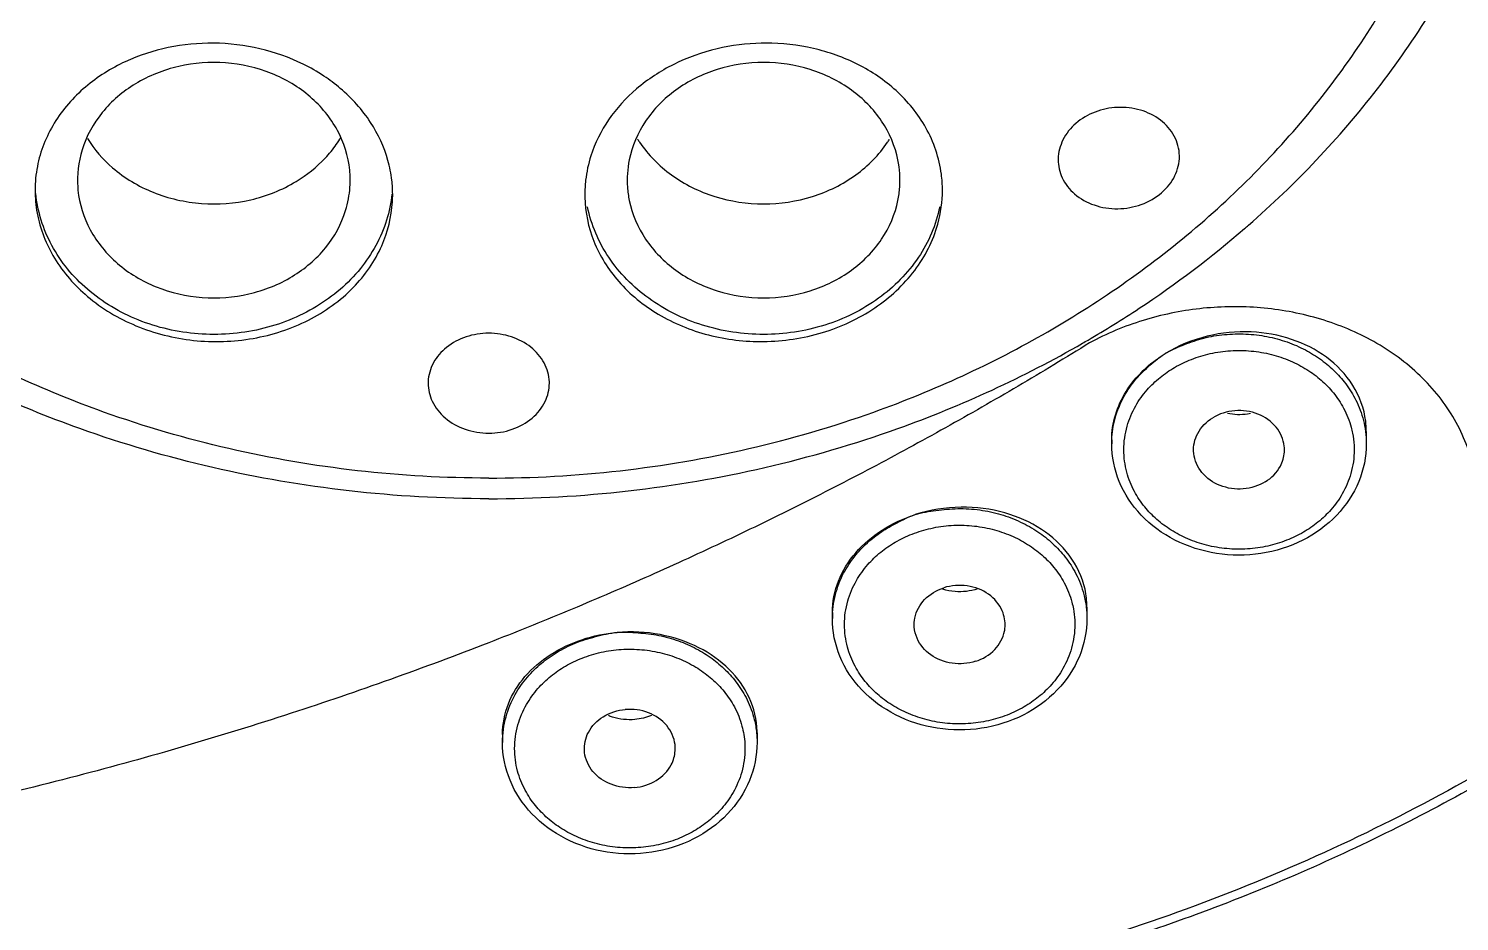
# Model space of a CAD drawing. Extents: x -1802 to -1505, y -7177 to -6757.
# Drawn here: x -1729.84 to -1706.23, y -6949.41 to -6934.68 of the extents above; entities that cross this region are included whole.
import ezdxf

# ---------------------------------------------------------------- set-up
doc = ezdxf.new("R2010")
doc.units = 0
doc.header["$LTSCALE"] = 5
doc.header["$MEASUREMENT"] = 0
doc.layers.add('DWG', color=7, linetype='CONTINUOUS')

msp = doc.modelspace()

# ---------------------------------------------------------------- linework, layer by layer
at = {"layer": 'DWG'}
for p, q in [((-1707.768676623204, -6941.327675198536), (-1707.768676623204, -6941.531184043392)), ((-1711.968676623204, -6941.469402799964), (-1711.968676623204, -6941.531184043392)), ((-1716.577463378347, -6944.315631703964), (-1716.577463378347, -6944.413803147107)), ((-1712.377463378347, -6944.22636197625), (-1712.377463378347, -6944.413803147107)), ((-1717.819392791204, -6946.299432546535), (-1717.819392791204, -6946.458999159964)), ((-1722.019392791204, -6946.326546962536), (-1722.019392791204, -6946.458999159964))]:
    msp.add_line(p, q, dxfattribs=at)
for points, start_tangent, end_tangent in [([(-1778.246285532347, -6921.24189691625), (-1778.170526937775, -6923.757662645964), (-1776.957204479204, -6931.549974049107), (-1774.29644673549, -6939.066508921107), (-1770.258936414633, -6946.110750009964), (-1764.950009050918, -6952.49840997825), (-1758.508191035775, -6958.060832096536), (-1751.108581724918, -6962.646683407964), (-1742.947195056918, -6966.135876804536), (-1734.237741878347, -6968.437484102536), (-1725.207649094918, -6969.490569590821)], (-8.540919691395954e-05, -0.9999999963526346), (0.998957947041844, -0.04564011439451306)), ([(-1666.246496745204, -6921.242016154535), (-1666.373330842347, -6924.49219542425), (-1666.93593677149, -6928.800327009392), (-1667.943870703776, -6933.047603519964), (-1669.389017347776, -6937.199828382535), (-1671.259741232061, -6941.223570323964), (-1673.540980388061, -6945.08643254025), (-1676.214367619776, -6948.75731353625), (-1679.258378384919, -6952.20665753625), (-1682.648504098347, -6955.406692450822), (-1686.357449461776, -6958.331653480535), (-1690.35535222749, -6960.957990558822), (-1694.610023633204, -6963.264557963678), (-1699.087207566919, -6965.232784570821), (-1703.75085637549, -6966.846823376821), (-1708.563421101204, -6968.09367909025), (-1713.486153802633, -6968.963312761965)], (-1.580936125338358e-05, -0.9999999998750322), (-0.9907918457696631, -0.1353939376646685)), ([(-1722.246483844918, -6942.098823256822), (-1720.079271267204, -6941.976267087965), (-1715.892538067204, -6941.00836367825), (-1713.022640870347, -6939.683529818535), (-1710.505922935204, -6937.90299752825), (-1708.441916518061, -6935.731726194535), (-1706.90670177349, -6933.255488653107), (-1705.96290927549, -6930.567930903393), (-1705.642823376633, -6927.773378149107), (-1705.96290927549, -6924.978825394821), (-1706.397824508347, -6923.504503141678)], (1, 6.123031769111886e-17), (-0.339722255904993, 0.940525804453457)), ([(-1709.712532553775, -6937.927291929678), (-1707.584608672347, -6935.676913273964), (-1705.954052174919, -6933.046893449964), (-1704.951647139776, -6930.19242975625), (-1704.643381626061, -6928.130859879964)], (0.7537562674274179, 0.6571540833882773), (0.06964704667711136, 0.9975716961146984)), ([(-1725.30906552149, -6935.269447604535), (-1726.02100723549, -6935.01578928225), (-1726.787408895204, -6934.923660110249), (-1727.53322205749, -6934.996232920821), (-1728.241921222347, -6935.229536059107), (-1728.899513804061, -6935.647212589392), (-1729.414050021204, -6936.243879551678), (-1729.693216765204, -6936.956748557964)], (-0.8970593446885969, 0.4419100950497341), (-0.1909115526857591, -0.981607242766226)), ([(-1717.750162580633, -6934.92438702825), (-1718.48073682349, -6935.017857666821), (-1719.194316064347, -6935.274598105679), (-1719.808587379775, -6935.678509363393), (-1720.26875920749, -6936.187907146536), (-1720.561489563775, -6936.782729907678)], (-0.9997442458645847, -0.02261510249044088), (-0.3039260674008293, -0.9526956206230123)), ([(-1717.71168517149, -6934.923726539392), (-1717.750162580633, -6934.92438702825)], (-0.999931449041369, -0.01170885212256703), (-0.9997442457968594, -0.02261510548436495)), ([(-1717.677968887775, -6934.923493024536), (-1717.71168517149, -6934.923726539392)], (-0.9999977039713226, -0.002142907390228408), (-0.9999314490885164, -0.01170884809619119)), ([(-1714.778916351775, -6937.084968688249), (-1715.035191232918, -6936.318690792536), (-1715.525968664347, -6935.70648955425), (-1716.156819667204, -6935.275195237964), (-1716.887905901204, -6935.012006445679), (-1717.677968887775, -6934.923493024536)], (-0.1289193086860507, 0.9916550871386234), (-0.9999977039710775, -0.002142907504642788)), ([(-1725.190292260633, -6935.810625205964), (-1725.829188464347, -6935.424405862535), (-1726.588675234347, -6935.249165088821), (-1727.360187162633, -6935.307394225107), (-1728.075530606919, -6935.595355407107), (-1728.62177752949, -6936.066650897678), (-1728.955533978633, -6936.683840899964), (-1729.02721623349, -6937.299509690821)], (-0.7571405253671343, 0.6532520377670322), (0.06843835907273572, -0.9976553468044118)), ([(-1724.96586994549, -6935.466406064535), (-1725.30906552149, -6935.269447604535)], (-0.833408853788693, 0.5526569301353389), (-0.8970593446572881, 0.4419100951132899)), ([(-1717.71168517149, -6935.24203926625), (-1718.479982910633, -6935.358720985107), (-1719.160641473776, -6935.698157396249), (-1719.658460522633, -6936.210018315107), (-1719.928283274347, -6936.850056855393), (-1719.957449346919, -6937.299469399964)], (-1, -6.123031769111886e-17), (0.06844607090596691, -0.9976548177488721)), ([(-1715.465920996061, -6937.299469399964), (-1715.495087068633, -6936.850056855393), (-1715.764909820061, -6936.210018315107), (-1716.262728869204, -6935.698157396249), (-1716.943387432061, -6935.358720985107), (-1717.71168517149, -6935.24203926625)], (0.06844607090596681, 0.9976548177488723), (-1, -6.123031769111886e-17)), ([(-1724.695317514061, -6935.669205882536), (-1724.96586994549, -6935.466406064535)], (-0.763358214339797, 0.6459754148572194), (-0.8334088536998303, 0.5526569302693443)), ([(-1723.845025073776, -6937.183881832536), (-1723.909131839204, -6936.857316275107), (-1724.195798871775, -6936.230404201393), (-1724.695317514061, -6935.669205882536)], (-0.1145672524670517, 0.9934154944745682), (-0.7633582145744929, 0.6459754145798758)), ([(-1724.74265138149, -6936.36185741825), (-1725.190292260633, -6935.810625205964)], (-0.4758141710938363, 0.8795458342726008), (-0.7571405253648801, 0.6532520377696449)), ([(-1710.852009310347, -6936.791515782535), (-1710.852110078918, -6936.779947061393), (-1710.936615556061, -6936.457526639964), (-1711.16484447349, -6936.193109959107), (-1711.496306898633, -6936.028278047964), (-1711.872884548633, -6935.984068318821), (-1712.242692783776, -6936.060353465393), (-1712.559120942632, -6936.247290972536)], (-0.0001210589510685827, 0.9999999926723652), (-0.757140525402254, -0.6532520377263273)), ([(-1724.53551813749, -6937.298525371392), (-1724.539541580061, -6937.017133768535), (-1724.74265138149, -6936.36185741825)], (0.06926694698976485, 0.9975981606111336), (-0.4758141708119096, 0.8795458344251167)), ([(-1712.559120942632, -6936.247290972536), (-1712.772866918918, -6936.51815129425), (-1712.851882576347, -6936.832548447107), (-1712.852000061204, -6936.846160676821)], (-0.7571405253082002, -0.6532520378353387), (0.001398911534115789, -0.9999990215227812)), ([(-1728.865261767775, -6936.498140649678), (-1728.452748874061, -6936.977745497107)], (0.5275968178378607, -0.849494907464055), (0.7571405252337035, -0.6532520379216828)), ([(-1724.847655302347, -6936.708725782822), (-1724.683987848918, -6936.476076901107)], (0.631330932003626, 0.7755135423030554), (0.5158694603407352, 0.8566672048629844)), ([(-1719.790356286347, -6936.506592601679), (-1719.756614114918, -6936.558624907392)], (0.5307608808887961, -0.8475216146613309), (0.557279736444093, -0.8303248131597671)), ([(-1719.756614114918, -6936.558624907392), (-1719.233059983204, -6937.096536035964)], (0.5572797382061494, -0.8303248119771477), (0.8092097815364375, -0.5875198119772226)), ([(-1716.190310359776, -6937.096536035964), (-1715.666756227775, -6936.558624907392)], (0.8092097815364375, 0.5875198119772228), (0.5572797382061492, 0.8303248119771477)), ([(-1715.666756227775, -6936.558624907392), (-1715.633014056633, -6936.506592601679)], (0.5572797364440929, 0.8303248131597671), (0.530760880888796, 0.8475216146613309)), ([(-1728.452748874061, -6936.977745497107), (-1727.781795762633, -6937.383395960535), (-1726.984769233776, -6937.567521095679), (-1726.17371014549, -6937.506572229106), (-1725.421618830061, -6937.203934837678), (-1724.945119813204, -6936.820073366821)], (0.7571405253948014, -0.6532520377349652), (0.6848045061106007, 0.7287268270144966)), ([(-1724.945119813204, -6936.820073366821), (-1724.847655302347, -6936.708725782822)], (0.6848045064326314, 0.7287268267118758), (0.6313309323612515, 0.7755135420119192)), ([(-1720.561489563775, -6936.782729907678), (-1720.648248702347, -6937.186251367964)], (-0.3039260672356812, -0.9526956206756975), (-0.1137589848273293, -0.9935083760950661)), ([(-1712.852000061204, -6936.846160676821), (-1712.786143791775, -6937.142550103678), (-1712.580345714633, -6937.411230289678), (-1712.25813268749, -6937.593415253678), (-1711.86897398149, -6937.65464748825), (-1711.481358816633, -6937.584647355964), (-1711.144907380347, -6937.390253033107)], (0.00139891137179416, -0.9999990215230082), (0.7571405253674055, 0.6532520377667178)), ([(-1711.144907380347, -6937.390253033107), (-1710.926109316061, -6937.10912312425), (-1710.852009310347, -6936.791515782535)], (0.7571405252451576, 0.6532520379084071), (-0.0001210589144424937, 0.9999999926723697)), ([(-1729.693216765204, -6936.956748557964), (-1729.730962722633, -6937.348749714821)], (-0.1909115527432871, -0.9816072427550375), (-0.0008036086372989962, -0.999999677106527)), ([(-1714.761985754633, -6937.348529506821), (-1714.778916351775, -6937.084968688249)], (0.0002406026234513203, 0.9999999710551885), (-0.1289193091054291, 0.9916550870841024)), ([(-1729.02721623349, -6937.299509690821), (-1729.023023456632, -6937.349492417107), (-1728.819913655204, -6938.004768767392), (-1728.372272776061, -6938.556000979678)], (0.06843835919048334, -0.9976553467963345), (0.7571405253083118, -0.6532520378352092)), ([(-1728.372272776061, -6938.556000979678), (-1727.733376572633, -6938.942220323107), (-1726.973889802633, -6939.117461097107), (-1726.202377874061, -6939.059231960536), (-1725.487034430061, -6938.771270778536), (-1724.94078750749, -6938.299975287964), (-1724.607031058061, -6937.682785285679), (-1724.53551813749, -6937.298525371392)], (0.7571405253724615, -0.6532520377608576), (0.06926694694009063, 0.9975981606145828)), ([(-1723.831330105776, -6937.416359919964), (-1723.845025073776, -6937.183881832536)], (-0.00240638974131712, 0.9999971046400149), (-0.114567251875752, 0.9934154945427609)), ([(-1720.648248702347, -6937.186251367964), (-1720.661682692061, -6937.418439268536)], (-0.1137589841577943, -0.9935083761717295), (-0.0009885160354256577, -0.9999995114179046)), ([(-1719.957449346919, -6937.299469399964), (-1719.928283274347, -6937.51656933025), (-1719.658460522633, -6938.156607870535), (-1719.160641473776, -6938.668468789393), (-1718.479982910633, -6939.007905200821), (-1717.71168517149, -6939.124586919393)], (0.06844607095892072, -0.9976548177452392), (1, 6.123031769111886e-17)), ([(-1719.233059983204, -6937.096536035964), (-1718.518575535204, -6937.452592642821), (-1717.71168517149, -6937.575091875393)], (0.8092097815271565, -0.5875198119900056), (1, 6.123031769111886e-17)), ([(-1717.71168517149, -6937.575091875393), (-1716.90479480749, -6937.452592642821), (-1716.190310359776, -6937.096536035964)], (1, 6.123031769111886e-17), (0.8092097815271566, 0.5875198119900058)), ([(-1717.71168517149, -6939.124586919393), (-1716.943387432061, -6939.007905200821), (-1716.262728869204, -6938.668468789393), (-1715.764909820061, -6938.156607870535), (-1715.495087068633, -6937.51656933025), (-1715.465920996061, -6937.299469399964)], (1, 6.123031769111886e-17), (0.06844607095892061, 0.9976548177452392)), ([(-1729.730962722633, -6937.348749714821), (-1729.696620353775, -6937.72690001825), (-1729.409756200061, -6938.471320565965), (-1728.867247522918, -6939.100578087679)], (-0.0008036088306407732, -0.9999996771063716), (0.7634610098882428, -0.6458539203104867)), ([(-1728.867247522918, -6938.983059433393), (-1729.454890490061, -6938.258971947107), (-1729.720056877776, -6937.405144127678)], (-0.7571405253555492, 0.6532520377804596), (-0.1004497019819807, 0.9949421377003446)), ([(-1723.843778565204, -6937.413418381107), (-1723.931801330918, -6937.842065973964), (-1724.364783987775, -6938.64319457025), (-1725.089232031204, -6939.268239914822), (-1726.01776633549, -6939.641812314536), (-1727.03839195949, -6939.718853424535), (-1728.028006390633, -6939.490070949679), (-1728.867247522918, -6938.983059433393)], (-0.1046469281038075, -0.9945094370786215), (-0.757140525387941, 0.6532520377429163)), ([(-1728.867247522918, -6939.100578087679), (-1728.066269550919, -6939.585073227679), (-1727.117441724347, -6939.826028742821), (-1726.134465824061, -6939.793879868821), (-1725.221110657204, -6939.492314259678), (-1724.482371780347, -6938.954659230249), (-1724.01153815749, -6938.265060046821), (-1723.834829400061, -6937.540617371964), (-1723.831330105776, -6937.416359919964)], (0.7634610099186391, -0.6458539202745553), (-0.002406389396585202, 0.9999971046408445)), ([(-1720.661682692061, -6937.418439268536), (-1720.661159900347, -6937.466434630535), (-1720.512802100919, -6938.190296028821), (-1720.101556791776, -6938.856298177679), (-1719.450890477775, -6939.393601176535), (-1718.622393049775, -6939.736704150536), (-1717.71168517149, -6939.846057430821)], (-0.0009885156297596708, -0.9999995114183056), (0.9999291698463075, 0.0119019028089878)), ([(-1717.71168517149, -6939.846057430821), (-1716.742635676918, -6939.69798255625), (-1715.87700812749, -6939.290490470821), (-1715.219110548347, -6938.671928459393), (-1714.838114992061, -6937.907789544821), (-1714.761985754633, -6937.348529506821)], (0.9999291698461884, 0.01190190281897896), (0.0002406026026114246, 0.9999999710551934)), ([(-1717.71168517149, -6939.728538776536), (-1718.720644594347, -6939.575042885964), (-1719.607908620061, -6939.13306908425), (-1720.266460112633, -6938.455925934822), (-1720.616868042918, -6937.625286894536)], (-1, -6.123031769111886e-17), (-0.199828532940873, 0.979830882051948)), ([(-1714.806502300061, -6937.625286894536), (-1715.156910230347, -6938.455925934822), (-1715.815461722918, -6939.13306908425), (-1716.702725748633, -6939.575042885964), (-1717.71168517149, -6939.728538776536)], (-0.1998285329408729, -0.979830882051948), (-1, -6.123031769111886e-17)), ([(-1711.515503812918, -6939.297033540535), (-1709.776796498918, -6937.983027511964), (-1709.712532553775, -6937.927291929678)], (0.8342477660459574, 0.5513897576554445), (0.7537562674575119, 0.6571540833537594)), ([(-1722.246483844918, -6942.098823256822), (-1724.413696422633, -6941.976267087965), (-1728.600429622632, -6941.00836367825), (-1731.47032681949, -6939.683529818535), (-1733.361376400918, -6938.415186832821)], (-1, -6.123031769111886e-17), (-0.7897536103232908, 0.6134241884547168)), ([(-1722.246483844918, -6942.439427457107), (-1724.548287265204, -6942.309260157678), (-1728.995030006633, -6941.281246845964), (-1732.043157011204, -6939.87413656025), (-1732.98162351749, -6939.294283414822)], (-1, -6.123031769111886e-17), (-0.8340922634951865, 0.5516249595309085)), ([(-1712.359307360061, -6939.821618400249), (-1711.515503812918, -6939.297033540535)], (0.8634780081299376, 0.5043864881972508), (0.8342477661200333, 0.5513897575433684)), ([(-1710.51676854349, -6939.30401528425), (-1711.452454944633, -6939.498260950249)], (-0.9937963719823903, -0.1112149766651882), (-0.9556322557013482, -0.2945623734680877)), ([(-1706.019444782061, -6941.855236796821), (-1706.369683740918, -6941.03587386625), (-1706.965494795776, -6940.33153428025), (-1707.75077990749, -6939.790656139679), (-1708.633819680347, -6939.445508305678), (-1709.571501691776, -6939.285466915964), (-1710.51676854349, -6939.30401528425)], (-0.2433673477033524, 0.9699341905881222), (-0.9937963719922552, -0.1112149765770386)), ([(-1711.452454944633, -6939.498260950249), (-1712.333180838918, -6939.867317820821)], (-0.9556322556695984, -0.2945623735710916), (-0.8787622193558848, -0.4772598472873238)), ([(-1707.768918803776, -6941.326670701678), (-1707.778533399204, -6941.161461066821), (-1707.990371496918, -6940.569134756821), (-1708.426935487776, -6940.104993271679), (-1709.001503565776, -6939.81004352025), (-1709.667513769204, -6939.687592967392), (-1710.393810508061, -6939.758555663107), (-1711.084972497204, -6940.043856375679)], (0.001937372368470923, 0.9999981232923919), (-0.8525764564822309, -0.5226025122903668)), ([(-1722.246483844918, -6939.709347582821), (-1722.620877612633, -6939.769301564821), (-1722.94284798149, -6939.942062021107), (-1723.159898724347, -6940.19812980625), (-1723.246049042633, -6940.509309236249), (-1723.24646021149, -6940.533441542249)], (-1, -6.123031769111886e-17), (0.001282504588401926, -0.9999991775906522)), ([(-1721.246503824633, -6940.533466618821), (-1721.24683266549, -6940.511843835107), (-1721.332714090918, -6940.198786987678), (-1721.551074318347, -6939.941299533964), (-1721.871915052633, -6939.76935983425), (-1722.246483844918, -6939.709347582821)], (0.001232693452135673, 0.9999992402331379), (-1, -6.123031769111886e-17)), ([(-1722.246483844918, -6942.439427457107), (-1719.944680424633, -6942.309260157678), (-1715.497937683204, -6941.281246845964), (-1712.449810678633, -6939.87413656025), (-1712.359307360061, -6939.821618400249)], (1, 6.123031769111886e-17), (0.8634780081302865, 0.5043864881966534)), ([(-1712.333180838918, -6939.867317820821), (-1713.513109858061, -6940.581233065678), (-1714.711044660061, -6941.268497459393), (-1715.926285723775, -6941.92870838425), (-1717.158321324633, -6942.561583481107), (-1718.406437148632, -6943.166747897392), (-1719.670608120347, -6943.744156683392), (-1720.950599124918, -6944.29362523625), (-1722.246483844918, -6944.815061171964)], (-0.849489811454641, -0.5276050229430712), (-0.9319277195864301, -0.3626440754602729)), ([(-1711.084972497204, -6940.043856375679), (-1710.805890667776, -6939.909777693392), (-1710.492234558347, -6939.801045843393), (-1710.153112173204, -6939.736025086536), (-1709.80150675949, -6939.720255547392), (-1709.451349670061, -6939.75546618225), (-1709.116370334061, -6939.839582932535), (-1708.809359528918, -6939.966739761679), (-1708.53975372149, -6940.128266831965), (-1708.308460110919, -6940.318444701678), (-1708.108891730918, -6940.542488379393), (-1707.94038833549, -6940.813613649392), (-1707.816699923204, -6941.145920660536), (-1707.78181305349, -6941.329249117107)], (0.8525629018362784, 0.5226246247666715), (0.1289310247972723, -0.9916535639247838)), ([(-1711.968676623204, -6941.469402799964), (-1711.90778803349, -6941.058058974535), (-1711.730802478919, -6940.669858478821), (-1711.450743370347, -6940.32599854825), (-1711.084972497204, -6940.043856375679)], (-6.123031769111886e-17, 1), (0.8525764565301638, 0.5226025122121686)), ([(-1711.967474560918, -6941.47023907425), (-1711.912118396633, -6941.113514513679), (-1711.763052880347, -6940.749258506536), (-1711.564340342632, -6940.462327300535), (-1711.33797659149, -6940.236668612822), (-1711.084972497204, -6940.043856375679)], (0.03935209231632764, 0.9992254064175548), (0.8525629018165901, 0.5226246247987896)), ([(-1711.572433027775, -6940.906730723964), (-1711.384618996919, -6940.644068637964), (-1711.17094583349, -6940.438623303964), (-1710.930865356918, -6940.273096520821), (-1710.653941522633, -6940.139559843964), (-1710.342674499776, -6940.044832159393), (-1710.008892704347, -6939.997471021393), (-1709.667550904061, -6940.002211721964), (-1709.334034420633, -6940.059240270822), (-1709.023083030633, -6940.164298529964), (-1708.747366409204, -6940.308921226249), (-1708.51271941349, -6940.483986967107), (-1708.312438690632, -6940.691853155107), (-1708.143556220347, -6940.945336655107)], (0.4965788299915913, 0.8679916276118004), (0.4716960843734077, -0.8817611944210263)), ([(-1723.24646021149, -6940.533441542249), (-1723.179814266347, -6940.829499401679), (-1722.965810972633, -6941.106112377392), (-1722.63550759949, -6941.292808226535), (-1722.246483844918, -6941.357719367393)], (0.001282504641090684, -0.9999991775905848), (1, 6.123031769111886e-17)), ([(-1722.246483844918, -6941.357719367393), (-1721.860071362633, -6941.293713315964), (-1721.529760166347, -6941.108325669678), (-1721.315038038918, -6940.833505927679), (-1721.246503824633, -6940.533466618821)], (1, 6.123031769111886e-17), (0.001232693375750158, 0.9999992402332321)), ([(-1711.714444398347, -6941.243427995392), (-1711.572433027775, -6940.906730723964)], (0.2719850894436404, 0.9623014658205271), (0.4965788301167414, 0.8679916275402018)), ([(-1710.617251258061, -6941.671672692535), (-1710.550411584918, -6941.362563671679), (-1710.302761478633, -6941.104604600821)], (-0.06795119622817708, 0.9976886462875879), (0.8528100172966768, 0.5222212887258064)), ([(-1709.120249040918, -6941.66950171625), (-1709.121961887775, -6941.571796595678), (-1709.257063724347, -6941.257773731964), (-1709.556046743204, -6941.044104101107), (-1709.938798685776, -6940.988040307964), (-1710.302761478633, -6941.104604600821)], (0.07057691369495672, 0.9975063404576909), (-0.8528100173643606, -0.5222212886152755)), ([(-1709.727845184633, -6941.042506224821), (-1710.060351781204, -6941.033670935679)], (-0.9892615385113184, -0.1461561097669859), (-0.9800391601596062, 0.1988045385640226)), ([(-1709.67942294349, -6941.034081223107), (-1709.727845184633, -6941.042506224821)], (-0.9804888818518132, -0.1965745470934145), (-0.9892615382932171, -0.1461561112432113)), ([(-1708.143556220347, -6940.945336655107), (-1708.018029736918, -6941.261140458822), (-1707.995665366347, -6941.35726137625)], (0.4716960842883311, -0.881761194466538), (0.1931667535369487, -0.9811659417896628)), ([(-1711.768676623204, -6941.632297095678), (-1711.714444398347, -6941.243427995392)], (-6.123031769111886e-17, 1), (0.2719850899691958, 0.9623014656719839)), ([(-1707.78181305349, -6941.329249117107), (-1707.768676623204, -6941.531184043392)], (0.1289310247066239, -0.9916535639365694), (6.123031769111886e-17, -1)), ([(-1711.968676623204, -6941.531184043392), (-1711.967474560918, -6941.47023907425)], (-6.123031769111886e-17, 1), (0.03935209260774747, 0.9992254064060778)), ([(-1711.843957334347, -6942.156181655392), (-1711.968676623204, -6941.531184043392)], (-0.3798304428953221, 0.9250561251350881), (-6.123031769111886e-17, 1)), ([(-1707.995665366347, -6941.35726137625), (-1707.970617809775, -6941.558662803678)], (0.1931667540438032, -0.9811659416898759), (0.05254260110064326, -0.9986186835171766)), ([(-1707.970617809775, -6941.558662803678), (-1707.968676623204, -6941.632297095678)], (0.05254260224360308, -0.9986186834570393), (6.123031769111886e-17, -1)), ([(-1707.768676623204, -6941.531184043107), (-1707.89385168749, -6942.157287302821)], (6.123031769111886e-17, -1), (-0.3804805204606265, -0.9247889345953544)), ([(-1711.719323509776, -6942.00345373225), (-1711.768676623204, -6941.632297095678)], (-0.2598384237285191, 0.9656521079323954), (-6.123031769111886e-17, 1)), ([(-1709.434591768061, -6942.15998959025), (-1709.798554560633, -6942.276553883107), (-1710.18130650349, -6942.22049009025), (-1710.480289522347, -6942.006820459107), (-1710.615391358918, -6941.692797595393), (-1710.617251258061, -6941.671672692535)], (-0.8528100173733392, -0.5222212886006133), (-0.06795119616399445, 0.9976886462919593)), ([(-1709.434591768061, -6942.15998959025), (-1709.186941661776, -6941.902030519393), (-1709.120249040918, -6941.66950171625)], (0.8528100173106294, 0.5222212887030212), (0.07057691348650154, 0.9975063404724398)), ([(-1707.968676623204, -6941.632297095678), (-1708.022908848347, -6942.021166195678)], (6.123031769111886e-17, -1), (-0.2719850899691958, -0.9623014656719839)), ([(-1708.022908848347, -6942.021166195678), (-1708.164920218918, -6942.357863467107), (-1708.352734249775, -6942.620525553392), (-1708.566407413204, -6942.825970887107), (-1708.80648788949, -6942.991497670249), (-1709.083411724061, -6943.125034347107), (-1709.394678746919, -6943.219762031678), (-1709.728460542347, -6943.267123169679), (-1710.069802342633, -6943.262382469107), (-1710.403318825775, -6943.20535392025), (-1710.714270216061, -6943.100295661107), (-1710.98998683749, -6942.955672964821), (-1711.224633833204, -6942.780607223964), (-1711.424914556061, -6942.572741035964), (-1711.593797026347, -6942.319257535964), (-1711.719323509776, -6942.00345373225)], (-0.2719850897019346, -0.9623014657475227), (-0.259838423689201, 0.9656521079429751)), ([(-1707.89385168749, -6942.157287302821), (-1708.257503508918, -6942.711566062536), (-1708.818272549775, -6943.124242961964), (-1709.507517420062, -6943.343127483964), (-1710.239840468633, -6943.341578633964), (-1710.926059344918, -6943.12070094825), (-1711.48281299149, -6942.708455371393), (-1711.843957334347, -6942.156181655392)], (-0.3804805204187873, -0.9247889346125683), (-0.3798304429387092, 0.9250561251172731)), ([(-1700.141824642061, -6942.628082661107), (-1703.732690963204, -6945.588898811964), (-1707.902149098347, -6948.013822235107), (-1712.491177871204, -6949.79343181025), (-1717.135896066347, -6950.840532978821)], (-0.7155500978629536, -0.6985614199541208), (-0.9886842884360728, -0.1500112589096449)), ([(-1716.577463378347, -6944.315631703964), (-1716.477072924061, -6943.796629329107), (-1716.192388144347, -6943.330844474535), (-1715.757214504633, -6942.956546760821), (-1715.210918670633, -6942.701564019392)], (-6.123031769111886e-17, 1), (0.951978404098345, 0.3061651811202057)), ([(-1716.52691566949, -6944.018663682536), (-1716.392234245204, -6943.669775094535), (-1716.209547572347, -6943.389340742821), (-1716.000557115775, -6943.166429131393), (-1715.768917848919, -6942.985075276536), (-1715.507112814918, -6942.834683093678), (-1715.210918670633, -6942.701564019392)], (0.2505019869735799, 0.9681160852512929), (0.9519826940524789, 0.3061518417788537)), ([(-1712.378036526347, -6944.224271768536), (-1712.409240428061, -6943.933260825107), (-1712.669962526347, -6943.370989100536), (-1713.12747994349, -6942.946152624821), (-1713.731534925204, -6942.673376586821), (-1714.453415405204, -6942.578432569107), (-1715.210918670633, -6942.701564019392)], (-0.0004243455604996628, 0.9999999099654185), (-0.9519784040899052, -0.3061651811464481)), ([(-1715.210918670633, -6942.701564019392), (-1714.868533846633, -6942.633641807678), (-1714.508384404347, -6942.602143995964), (-1714.145679084061, -6942.62470392225), (-1713.795564227204, -6942.700127873107), (-1713.47229296949, -6942.822985998249), (-1713.187268737204, -6942.984228225964), (-1712.94390746549, -6943.17600813425), (-1712.734952935776, -6943.402588179392), (-1712.558588215776, -6943.677688357679), (-1712.428324345776, -6944.017456140536), (-1712.388604350633, -6944.227899634821)], (0.9519826940377841, 0.3061518418245474), (0.1188514665274295, -0.9929120448983785)), ([(-1700.01593362949, -6942.762437914535), (-1701.690027603204, -6944.254495506536), (-1704.440462394919, -6946.256597975964), (-1707.450549075204, -6947.958064121678), (-1710.676393802061, -6949.334082735964), (-1714.070956495204, -6950.364588368536), (-1717.584736786633, -6951.034553927107)], (-0.7190611502288191, -0.6949468053251326), (-0.9907918457693891, -0.1353939376666748)), ([(-1716.181219782633, -6943.789349827965), (-1715.993405752061, -6943.526687741678), (-1715.779732588633, -6943.321242407964), (-1715.539652112062, -6943.155715624535), (-1715.262728277775, -6943.022178947964), (-1714.951461254918, -6942.927451263107), (-1714.61767945949, -6942.880090125107), (-1714.276337659204, -6942.884830825678), (-1713.942821175775, -6942.941859374821), (-1713.631869785776, -6943.046917633678), (-1713.356153164347, -6943.19154033025), (-1713.121506168633, -6943.366606070821), (-1712.921225445776, -6943.574472258822), (-1712.75234297549, -6943.827955758821)], (0.4965788299915913, 0.8679916276118004), (0.4716960843734077, -0.8817611944210263)), ([(-1716.323231153204, -6944.126047099106), (-1716.181219782633, -6943.789349827965)], (0.2719850894436404, 0.9623014658205271), (0.4965788301167414, 0.8679916275402018)), ([(-1715.225499798347, -6944.552927331107), (-1715.217082376061, -6944.407625635107), (-1715.055815578919, -6944.102932511392), (-1714.739579776918, -6943.90863008425)], (-0.07017907432977848, 0.9975344091940967), (0.951917460125694, 0.3063546133288149)), ([(-1714.184835958918, -6943.927862420821), (-1714.554197932347, -6943.970377299393), (-1714.755388529204, -6943.932544619964)], (-0.9519174600974232, -0.3063546134166595), (-0.9568541379828925, 0.2905686814249187)), ([(-1713.729233503776, -6944.554969679107), (-1713.774757896918, -6944.288765219964), (-1713.999960779204, -6944.015920648536), (-1714.35311009749, -6943.876781531964), (-1714.739579776918, -6943.90863008425)], (0.06604794895586073, 0.9978164502746605), (-0.9519174601774353, -0.306354613168043)), ([(-1712.75234297549, -6943.827955758821), (-1712.626816492061, -6944.143759562536), (-1712.601446245204, -6944.255608381107)], (0.4716960842167883, -0.8817611945048097), (0.1822666708466906, -0.9832491346034657)), ([(-1716.577463378347, -6944.413803147107), (-1716.52691566949, -6944.018663682536)], (-6.123031769111886e-17, 1), (0.2505019871309978, 0.9681160852105606)), ([(-1716.377463378347, -6944.514916199392), (-1716.323231153204, -6944.126047099106)], (-6.123031769111886e-17, 1), (0.2719850899691958, 0.9623014656719839)), ([(-1712.601446245204, -6944.255608381107), (-1712.579404564918, -6944.441281907392)], (0.1822666713276563, -0.9832491345143082), (0.05254260167879119, -0.9986186834867572)), ([(-1712.388604350633, -6944.227899634821), (-1712.377463378347, -6944.413803147107)], (0.1188514664866433, -0.9929120449032606), (6.123031769111886e-17, -1)), ([(-1721.961409680633, -6946.036173857393), (-1721.808996401775, -6945.668523873393), (-1721.606530797204, -6945.380146095393), (-1721.376047414061, -6945.15388885025), (-1721.117884757204, -6944.971191477107), (-1720.820891955204, -6944.822587501107), (-1720.486440856918, -6944.71444695025), (-1720.126168614918, -6944.64371686025)], (0.267657255719736, 0.9635141895481248), (0.9963758619430675, 0.08505963635714414)), ([(-1721.649392580918, -6945.373735155393), (-1721.230638446918, -6945.011711024821), (-1720.709027678061, -6944.764268808821), (-1720.126168614918, -6944.64371686025)], (0.6505489271370288, 0.7594643463658192), (0.996370394138763, 0.08512366112759782)), ([(-1717.819403555775, -6946.299035135678), (-1717.819581554061, -6946.27690596425), (-1717.949096120632, -6945.720298281107), (-1718.280869155776, -6945.253842691678), (-1718.778184330919, -6944.898141267393), (-1719.419833362633, -6944.681076166821), (-1720.126168614918, -6944.64371686025)], (0.0004997102561479585, 0.9999998751448221), (-0.996370394136025, -0.08512366115964742)), ([(-1720.126168614918, -6944.64371686025), (-1719.781504912632, -6944.651053581964), (-1719.44089530549, -6944.694804714535), (-1719.117060076347, -6944.78459784025), (-1718.821770810918, -6944.914336640535), (-1718.563122929204, -6945.07570101825), (-1718.340290514061, -6945.26459463225), (-1718.147339575776, -6945.486752123107), (-1717.984416341776, -6945.754958491679), (-1717.865412537776, -6946.081767091393), (-1717.827472944347, -6946.300641386536)], (0.9963758619409956, 0.08505963638141432), (0.1013685437301854, -0.9948489424741936)), ([(-1716.45274408949, -6945.038800759393), (-1716.577463378347, -6944.413803147107)], (-0.3798304428953221, 0.9250561251350881), (-6.123031769111886e-17, 1)), ([(-1716.328110264918, -6944.886072835964), (-1716.377463378347, -6944.514916199392)], (-0.2598384237285191, 0.9656521079323954), (-6.123031769111886e-17, 1)), ([(-1714.215346980061, -6945.121202314535), (-1714.60181665949, -6945.153050866821), (-1714.95496597749, -6945.013911750249), (-1715.180168859776, -6944.741067178821), (-1715.225499798347, -6944.552927331107)], (-0.9519174601290293, -0.3063546133184514), (-0.07017907436123223, 0.9975344091918839)), ([(-1714.215346980061, -6945.121202314535), (-1713.899111177775, -6944.926899887107), (-1713.737844380918, -6944.622206763678), (-1713.729233503776, -6944.554969679107)], (0.9519174601458754, 0.3063546132661066), (0.06604794893274517, 0.9978164502761907)), ([(-1712.577463378347, -6944.514916199392), (-1712.63169560349, -6944.903785299392)], (6.123031769111886e-17, -1), (-0.2719850899691958, -0.9623014656719839)), ([(-1712.579404564918, -6944.441281907392), (-1712.577463378347, -6944.514916199392)], (0.05254260224360308, -0.9986186834570393), (6.123031769111886e-17, -1)), ([(-1712.377463378347, -6944.413803147107), (-1712.502638442633, -6945.039906406536)], (6.123031769111886e-17, -1), (-0.3804805204606265, -0.9247889345953544)), ([(-1722.246483844918, -6944.815061171964), (-1725.504734072347, -6945.978132967678), (-1729.043380122347, -6947.01439848425), (-1732.862541910347, -6947.883239868535)], (-0.9319277195883462, -0.362644075455349), (-0.9815634725842192, -0.1911364677093534)), ([(-1721.62314919549, -6945.834545840821), (-1721.435335164918, -6945.571883754536), (-1721.22166200149, -6945.366438420821), (-1720.981581524919, -6945.200911637393), (-1720.704657690633, -6945.067374960821), (-1720.393390667776, -6944.972647275964), (-1720.059608872347, -6944.92528613825), (-1719.718267072061, -6944.930026838822), (-1719.384750588633, -6944.987055387678), (-1719.073799198633, -6945.092113646821), (-1718.798082577204, -6945.236736343107), (-1718.56343558149, -6945.411802083679), (-1718.363154858347, -6945.619668271964), (-1718.194272388347, -6945.873151771964)], (0.4965788299915913, 0.8679916276118004), (0.4716960843734077, -0.8817611944210263)), ([(-1712.502638442633, -6945.039906406536), (-1712.866290264061, -6945.59418516625), (-1713.427059304918, -6946.006862065678), (-1714.116304175204, -6946.225746587678), (-1714.848627223776, -6946.224197737678), (-1715.534846100061, -6946.003320052249), (-1716.091599746347, -6945.591074475107), (-1716.45274408949, -6945.038800759393)], (-0.3804805204187873, -0.9247889346125683), (-0.3798304429387092, 0.9250561251172731)), ([(-1712.63169560349, -6944.903785299392), (-1712.773706974061, -6945.240482570821), (-1712.961521004918, -6945.503144657107), (-1713.175194168061, -6945.708589990822), (-1713.415274644633, -6945.87411677425), (-1713.692198478918, -6946.007653450822), (-1714.003465502061, -6946.102381135678), (-1714.337247297204, -6946.149742273393), (-1714.678589097776, -6946.145001572821), (-1715.012105580919, -6946.087973023964), (-1715.323056971204, -6945.982914764822), (-1715.598773592633, -6945.838292068535), (-1715.833420588061, -6945.663226327964), (-1716.033701311204, -6945.455360139678), (-1716.20258378149, -6945.201876639679), (-1716.328110264918, -6944.886072835964)], (-0.2719850897019346, -0.9623014657475227), (-0.259838423689201, 0.9656521079429751)), ([(-1722.019392791204, -6946.326546962536), (-1721.922891347775, -6945.823579247392), (-1721.649392580918, -6945.373735155393)], (-6.123031769111886e-17, 1), (0.6505489272814564, 0.7594643462421039)), ([(-1722.019392791204, -6946.458999159964), (-1721.961409680633, -6946.036173857393)], (-6.123031769111886e-17, 1), (0.2676572558646342, 0.9635141895078732)), ([(-1721.765160566061, -6946.17124311225), (-1721.62314919549, -6945.834545840821)], (0.2719850894436404, 0.9623014658205271), (0.4965788301167414, 0.8679916275402018)), ([(-1720.66792876349, -6946.599594361678), (-1720.602989872347, -6946.293910147393), (-1720.357136769775, -6946.034674656536), (-1719.99399052149, -6945.916229734821)], (-0.06697505511512045, 0.9977546501982972), (0.9963016274478786, 0.0859247760818059)), ([(-1720.204176726918, -6946.04183620025), (-1720.273292670061, -6946.01707606425)], (-0.954200585269248, 0.2991675835912453), (-0.9269831162144309, 0.375103055510593)), ([(-1719.836597962347, -6946.081613069678), (-1720.204176726918, -6946.04183620025)], (-0.9963016274221432, -0.08592477638020832), (-0.9542005850687909, 0.2991675842306066)), ([(-1719.171078318918, -6946.597355496536), (-1719.173111893204, -6946.495750158536), (-1719.310393440347, -6946.182431799678), (-1719.610855871776, -6945.970312602821), (-1719.99399052149, -6945.916229734821)], (0.07142915561989116, 0.9974456755770861), (-0.99630162745598, -0.08592477598787077)), ([(-1719.559881466061, -6946.014702577107), (-1719.836597962347, -6946.081613069678)], (-0.9243684410395332, -0.3815009635769523), (-0.9963016274446739, -0.08592477611896462)), ([(-1718.194272388347, -6945.873151771964), (-1718.068745904919, -6946.188955575679), (-1718.038569109775, -6946.328205707964)], (0.4716960843108545, -0.881761194454489), (0.163263934518274, -0.98658242822666)), ([(-1721.819392791204, -6946.56011221225), (-1721.765160566061, -6946.17124311225)], (-6.123031769111886e-17, 1), (0.2719850899691958, 0.9623014656719839)), ([(-1717.827472944347, -6946.300641386536), (-1717.819392791204, -6946.458999159964)], (0.101368543227669, -0.9948489425253969), (6.123031769111886e-17, -1)), ([(-1721.894673502347, -6947.08399677225), (-1722.019392791204, -6946.458999159964)], (-0.3798304428953221, 0.9250561251350881), (-6.123031769111886e-17, 1)), ([(-1718.038569109775, -6946.328205707964), (-1718.021333977776, -6946.486477920535)], (0.1632639341737783, -0.9865824282836686), (0.05254260202555192, -0.9986186834685122)), ([(-1718.021333977776, -6946.486477920535), (-1718.019392791204, -6946.56011221225)], (0.05254260224360308, -0.9986186834570393), (6.123031769111886e-17, -1)), ([(-1717.819392791204, -6946.458999159964), (-1717.94456785549, -6947.085102419678)], (6.123031769111886e-17, -1), (-0.3804805204606265, -0.9247889345953544)), ([(-1721.77003967749, -6946.931268849107), (-1721.819392791204, -6946.56011221225)], (-0.2598384237285191, 0.9656521079323954), (-6.123031769111886e-17, 1)), ([(-1719.844795060918, -6947.203994689964), (-1720.227929710632, -6947.149911821964), (-1720.528392142061, -6946.937792624821), (-1720.665673689204, -6946.624474266249), (-1720.66792876349, -6946.599594361678)], (-0.9963016274501304, -0.0859247760556973), (-0.06697505505360102, 0.9977546502024268)), ([(-1719.844795060918, -6947.203994689964), (-1719.481648812919, -6947.085549767964), (-1719.235795710061, -6946.826314277393), (-1719.171078318918, -6946.597355496536)], (0.9963016274405214, 0.08592477616711294), (0.07142915561131037, 0.9974456755777005)), ([(-1718.019392791204, -6946.56011221225), (-1718.073625016347, -6946.948981312536)], (6.123031769111886e-17, -1), (-0.2719850899691958, -0.9623014656719839)), ([(-1718.073625016347, -6946.948981312536), (-1718.215636386919, -6947.285678583678), (-1718.403450417776, -6947.548340669964), (-1718.617123580918, -6947.753786003678), (-1718.85720405749, -6947.919312787107), (-1719.134127891776, -6948.052849463678), (-1719.445394914918, -6948.147577148536), (-1719.779176710061, -6948.194938286536), (-1720.120518510633, -6948.190197585964), (-1720.454034993776, -6948.133169036822), (-1720.764986384061, -6948.028110777964), (-1721.04070300549, -6947.883488081393), (-1721.275350000918, -6947.708422340821), (-1721.475630724061, -6947.500556152821), (-1721.644513194347, -6947.247072652821), (-1721.77003967749, -6946.931268849107)], (-0.2719850897019346, -0.9623014657475227), (-0.259838423689201, 0.9656521079429751)), ([(-1717.94456785549, -6947.085102419678), (-1718.308219676918, -6947.639381179392), (-1718.868988717776, -6948.052058078536), (-1719.558233588061, -6948.270942600821), (-1720.290556636633, -6948.269393750821), (-1720.976775512918, -6948.048516065107), (-1721.533529159204, -6947.636270488249), (-1721.894673502347, -6947.08399677225)], (-0.3804805204187873, -0.9247889346125683), (-0.3798304429387092, 0.9250561251172731))]:
    msp.add_spline(points, degree=3, dxfattribs=dict(at, start_tangent=start_tangent, end_tangent=end_tangent))

doc.saveas('drawing.dxf')
